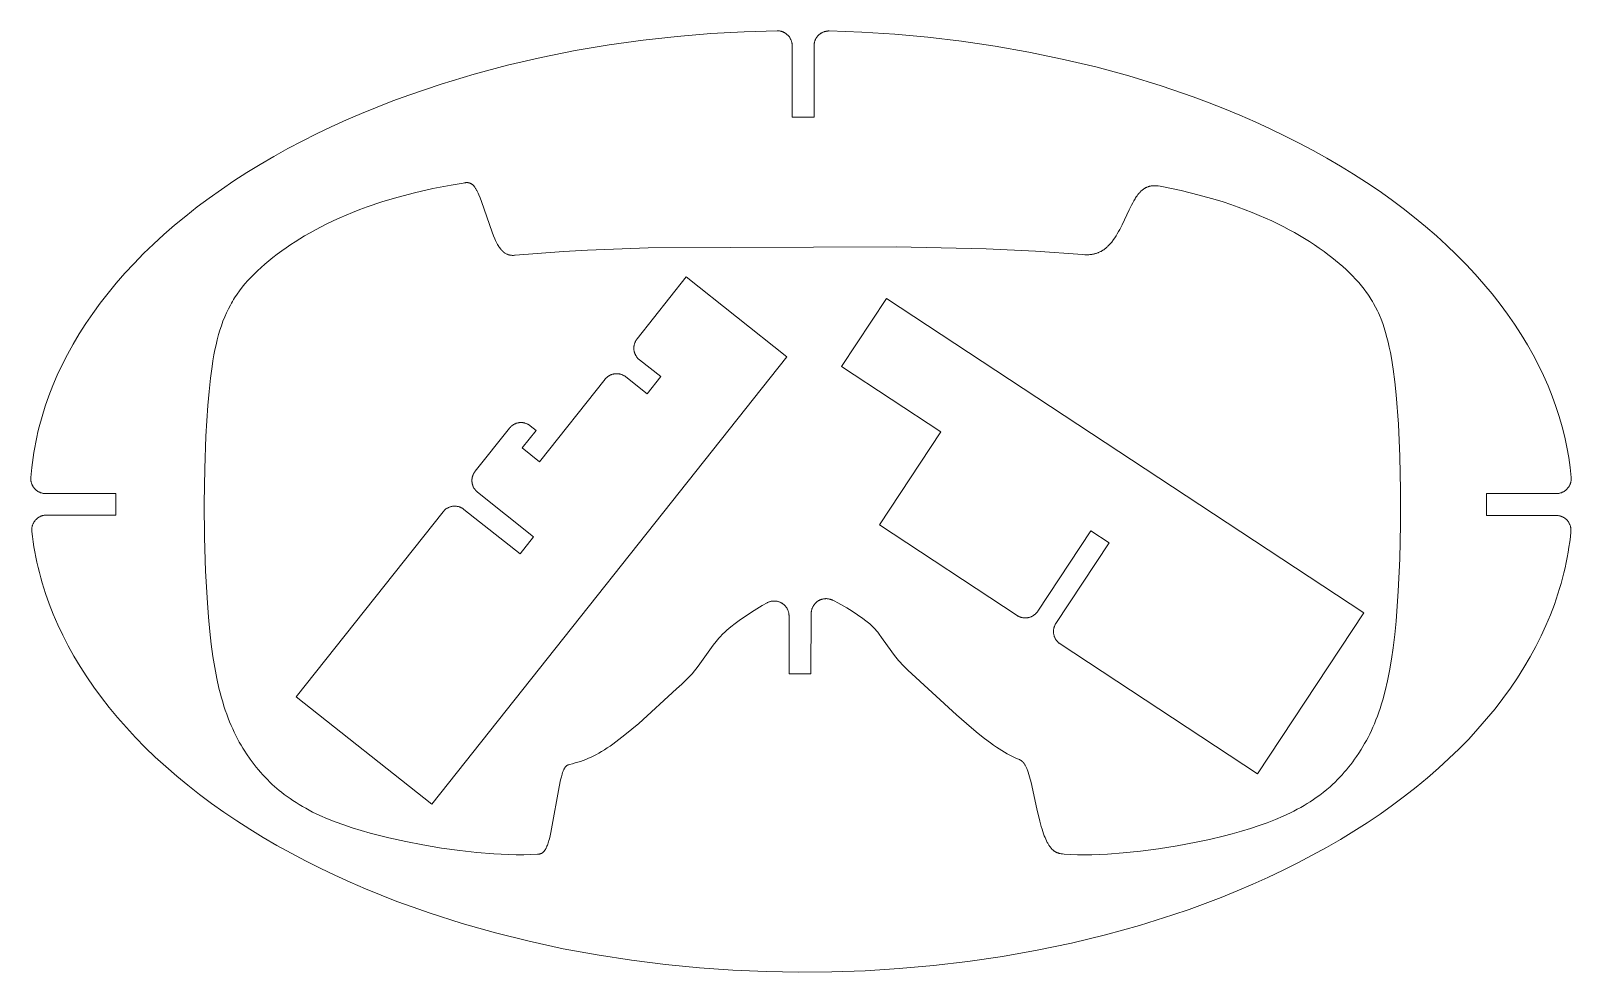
# Model space of a CAD drawing. Header units: millimetres. Extents: x -210 to 210, y -63 to 64.
# Drawn here: x -210.1 to -2.5, y -62.9 to 64 of the extents above; entities that cross this region are included whole.
import ezdxf

# ---------------------------------------------------------------- set-up
doc = ezdxf.new("R2010")
doc.units = ezdxf.units.MM
doc.header["$MEASUREMENT"] = 0
for name, color, linetype, lineweight in [('Exterior cut', 3, 'Continuous', 0), ('Interior cut', 5, 'Continuous', 0), ('Middle cut', 4, 'Continuous', 0)]:
    doc.layers.add(name, color=color, linetype=linetype, lineweight=lineweight)

msp = doc.modelspace()

# ---------------------------------------------------------------- linework, layer by layer
at = {"layer": 'Exterior cut'}
msp.add_lwpolyline([(-2.63, -4.23), (-2.72, -4.92), (-2.82, -5.61), (-2.93, -6.31), (-3.05, -7), (-3.19, -7.7), (-3.34, -8.4), (-3.51, -9.1), (-3.69, -9.8), (-3.88, -10.51), (-4.08, -11.21), (-4.3, -11.92), (-4.54, -12.63), (-4.78, -13.33), (-5.32, -14.75), (-5.92, -16.17), (-6.57, -17.59), (-7.28, -19), (-8.05, -20.42), (-8.88, -21.83), (-9.76, -23.23), (-10.71, -24.63), (-11.72, -26.02), (-12.78, -27.4), (-13.91, -28.77), (-15.09, -30.13), (-16.33, -31.48), (-17.63, -32.81), (-18.99, -34.12), (-20.4, -35.42), (-21.87, -36.7), (-23.4, -37.95), (-24.97, -39.19), (-26.6, -40.41), (-28.28, -41.6), (-30.01, -42.76), (-31.79, -43.9), (-33.61, -45.01), (-35.48, -46.1), (-37.4, -47.15), (-39.35, -48.18), (-41.34, -49.17), (-43.37, -50.13), (-45.43, -51.06), (-47.53, -51.95), (-49.66, -52.82), (-51.82, -53.64), (-54, -54.44), (-56.21, -55.19), (-60.69, -56.6), (-65.25, -57.86), (-69.85, -58.98), (-74.49, -59.95), (-79.15, -60.78), (-83.81, -61.47), (-88.45, -62.02), (-93.07, -62.43), (-97.64, -62.72), (-102.15, -62.87), (-106.6, -62.91), (-111, -62.83), (-115.46, -62.64), (-119.98, -62.32), (-124.54, -61.88), (-129.13, -61.3), (-133.73, -60.59), (-138.33, -59.74), (-142.91, -58.74), (-147.46, -57.61), (-151.95, -56.33), (-156.38, -54.92), (-158.56, -54.16), (-160.72, -53.36), (-162.85, -52.53), (-164.96, -51.67), (-167.03, -50.77), (-169.08, -49.85), (-171.09, -48.89), (-173.06, -47.89), (-174.99, -46.87), (-176.89, -45.82), (-178.74, -44.74), (-180.55, -43.64), (-182.31, -42.5), (-184.03, -41.34), (-185.7, -40.16), (-187.32, -38.95), (-188.89, -37.72), (-190.4, -36.47), (-191.87, -35.2), (-193.28, -33.91), (-194.63, -32.61), (-195.93, -31.29), (-197.17, -29.95), (-198.36, -28.6), (-199.48, -27.24), (-200.55, -25.87), (-201.57, -24.49), (-202.52, -23.1), (-203.41, -21.7), (-204.25, -20.3), (-205.03, -18.9), (-205.75, -17.49), (-206.42, -16.08), (-207.02, -14.67), (-207.58, -13.26), (-208.07, -11.85), (-208.51, -10.45), (-208.71, -9.75), (-208.9, -9.05), (-209.07, -8.35), (-209.23, -7.66), (-209.38, -6.96), (-209.51, -6.27), (-209.63, -5.58), (-209.74, -4.89), (-209.83, -4.2), (-209.92, -3.52), (-209.92, -3.45), (-209.93, -3.38), (-209.93, -3.31), (-209.93, -3.24), (-209.92, -3.18), (-209.92, -3.11), (-209.91, -3.04), (-209.9, -2.97), (-209.89, -2.9), (-209.87, -2.84), (-209.86, -2.77), (-209.84, -2.7), (-209.82, -2.64), (-209.79, -2.57), (-209.77, -2.51), (-209.74, -2.45), (-209.71, -2.39), (-209.68, -2.33), (-209.64, -2.27), (-209.61, -2.21), (-209.57, -2.15), (-209.53, -2.1), (-209.49, -2.04), (-209.44, -1.99), (-209.4, -1.94), (-209.35, -1.89), (-209.3, -1.84), (-209.25, -1.79), (-209.2, -1.75), (-209.14, -1.71), (-209.09, -1.67), (-209.03, -1.63), (-208.97, -1.59), (-208.91, -1.56), (-208.85, -1.52), (-208.79, -1.49), (-208.73, -1.46), (-208.67, -1.44), (-208.6, -1.41), (-208.54, -1.39), (-208.47, -1.37), (-208.4, -1.35), (-208.34, -1.34), (-208.27, -1.33), (-208.2, -1.31), (-208.13, -1.31), (-208.07, -1.3), (-208, -1.3), (-207.93, -1.3), (-198.59, -1.3), (-198.59, 1.6), (-208.05, 1.6), (-208.12, 1.61), (-208.19, 1.61), (-208.26, 1.61), (-208.33, 1.62), (-208.39, 1.63), (-208.46, 1.65), (-208.53, 1.66), (-208.6, 1.68), (-208.66, 1.7), (-208.73, 1.72), (-208.79, 1.74), (-208.85, 1.77), (-208.92, 1.8), (-208.98, 1.83), (-209.04, 1.86), (-209.1, 1.9), (-209.15, 1.93), (-209.21, 1.97), (-209.27, 2.01), (-209.32, 2.06), (-209.37, 2.1), (-209.42, 2.15), (-209.47, 2.19), (-209.52, 2.24), (-209.57, 2.29), (-209.61, 2.35), (-209.65, 2.4), (-209.69, 2.46), (-209.73, 2.51), (-209.77, 2.57), (-209.8, 2.63), (-209.83, 2.69), (-209.86, 2.75), (-209.89, 2.82), (-209.92, 2.88), (-209.94, 2.94), (-209.96, 3.01), (-209.98, 3.07), (-210, 3.14), (-210.01, 3.21), (-210.03, 3.28), (-210.04, 3.34), (-210.04, 3.41), (-210.05, 3.48), (-210.05, 3.55), (-210.05, 3.62), (-210.05, 3.69), (-210.05, 3.75), (-209.92, 5.11), (-209.84, 5.78), (-209.75, 6.47), (-209.64, 7.15), (-209.52, 7.83), (-209.39, 8.52), (-209.25, 9.21), (-209.09, 9.9), (-208.92, 10.59), (-208.54, 11.98), (-208.11, 13.37), (-207.62, 14.76), (-207.08, 16.16), (-206.48, 17.56), (-205.83, 18.95), (-205.12, 20.35), (-204.35, 21.74), (-203.53, 23.13), (-202.64, 24.51), (-201.7, 25.89), (-200.7, 27.26), (-199.65, 28.62), (-198.54, 29.97), (-197.37, 31.31), (-196.14, 32.63), (-194.86, 33.94), (-193.52, 35.23), (-192.13, 36.51), (-190.68, 37.77), (-189.18, 39.01), (-187.63, 40.23), (-186.03, 41.43), (-184.38, 42.6), (-182.68, 43.75), (-180.93, 44.87), (-179.14, 45.97), (-177.31, 47.04), (-175.43, 48.09), (-173.51, 49.1), (-171.56, 50.08), (-169.57, 51.04), (-167.54, 51.96), (-165.48, 52.85), (-163.39, 53.7), (-161.27, 54.53), (-159.13, 55.32), (-154.77, 56.79), (-150.33, 58.13), (-145.83, 59.33), (-141.28, 60.38), (-136.71, 61.3), (-132.12, 62.07), (-127.54, 62.71), (-122.97, 63.22), (-118.44, 63.59), (-113.95, 63.85), (-109.51, 63.98), (-109.44, 63.98), (-109.38, 63.97), (-109.31, 63.97), (-109.24, 63.96), (-109.17, 63.95), (-109.1, 63.94), (-109.03, 63.93), (-108.97, 63.91), (-108.9, 63.89), (-108.83, 63.87), (-108.77, 63.85), (-108.71, 63.82), (-108.64, 63.79), (-108.58, 63.76), (-108.52, 63.73), (-108.46, 63.7), (-108.4, 63.66), (-108.34, 63.62), (-108.29, 63.58), (-108.23, 63.54), (-108.18, 63.49), (-108.13, 63.45), (-108.08, 63.4), (-108.03, 63.35), (-107.98, 63.3), (-107.94, 63.25), (-107.9, 63.2), (-107.85, 63.14), (-107.81, 63.08), (-107.78, 63.02), (-107.74, 62.97), (-107.71, 62.9), (-107.68, 62.84), (-107.65, 62.78), (-107.62, 62.72), (-107.6, 62.65), (-107.58, 62.59), (-107.56, 62.52), (-107.54, 62.45), (-107.52, 62.39), (-107.51, 62.32), (-107.5, 62.25), (-107.49, 62.18), (-107.49, 62.11), (-107.48, 62.04), (-107.48, 61.98), (-107.48, 52.35), (-104.53, 52.35), (-104.53, 61.95), (-104.53, 62.02), (-104.53, 62.09), (-104.52, 62.16), (-104.51, 62.22), (-104.5, 62.29), (-104.49, 62.36), (-104.47, 62.43), (-104.45, 62.5), (-104.43, 62.56), (-104.41, 62.63), (-104.39, 62.69), (-104.36, 62.76), (-104.33, 62.82), (-104.3, 62.88), (-104.27, 62.94), (-104.23, 63), (-104.19, 63.06), (-104.15, 63.12), (-104.11, 63.17), (-104.07, 63.23), (-104.02, 63.28), (-103.98, 63.33), (-103.93, 63.38), (-103.88, 63.43), (-103.82, 63.47), (-103.77, 63.52), (-103.72, 63.56), (-103.66, 63.6), (-103.6, 63.64), (-103.54, 63.67), (-103.48, 63.71), (-103.42, 63.74), (-103.36, 63.77), (-103.29, 63.8), (-103.23, 63.82), (-103.16, 63.84), (-103.1, 63.87), (-103.03, 63.88), (-102.96, 63.9), (-102.9, 63.91), (-102.83, 63.93), (-102.76, 63.93), (-102.69, 63.94), (-102.62, 63.95), (-102.55, 63.95), (-102.48, 63.95), (-98.1, 63.78), (-93.66, 63.5), (-89.18, 63.1), (-84.66, 62.56), (-80.13, 61.9), (-75.6, 61.1), (-71.08, 60.17), (-66.58, 59.1), (-62.13, 57.89), (-57.75, 56.55), (-53.43, 55.06), (-51.31, 54.27), (-49.22, 53.45), (-47.15, 52.59), (-45.11, 51.7), (-43.1, 50.78), (-41.13, 49.83), (-39.19, 48.85), (-37.29, 47.84), (-35.43, 46.81), (-33.61, 45.74), (-31.83, 44.65), (-30.09, 43.53), (-28.41, 42.39), (-26.76, 41.22), (-25.17, 40.03), (-23.62, 38.82), (-22.13, 37.59), (-20.69, 36.34), (-19.3, 35.07), (-17.96, 33.78), (-16.68, 32.48), (-15.45, 31.17), (-14.28, 29.84), (-13.16, 28.5), (-12.1, 27.15), (-11.1, 25.79), (-10.15, 24.42), (-9.26, 23.05), (-8.42, 21.67), (-7.64, 20.29), (-6.92, 18.9), (-6.25, 17.51), (-5.64, 16.12), (-5.09, 14.74), (-4.59, 13.35), (-4.14, 11.97), (-3.74, 10.59), (-3.4, 9.21), (-3.11, 7.84), (-2.86, 6.48), (-2.67, 5.13), (-2.53, 3.78), (-2.52, 3.71), (-2.52, 3.64), (-2.52, 3.57), (-2.52, 3.51), (-2.53, 3.44), (-2.54, 3.37), (-2.54, 3.3), (-2.56, 3.23), (-2.57, 3.16), (-2.59, 3.1), (-2.61, 3.03), (-2.63, 2.96), (-2.65, 2.9), (-2.68, 2.83), (-2.7, 2.77), (-2.73, 2.71), (-2.77, 2.65), (-2.8, 2.59), (-2.84, 2.53), (-2.87, 2.47), (-2.91, 2.41), (-2.96, 2.36), (-3, 2.31), (-3.05, 2.25), (-3.09, 2.2), (-3.14, 2.16), (-3.19, 2.11), (-3.25, 2.06), (-3.3, 2.02), (-3.36, 1.98), (-3.41, 1.94), (-3.47, 1.9), (-3.53, 1.87), (-3.59, 1.83), (-3.65, 1.8), (-3.72, 1.77), (-3.78, 1.75), (-3.84, 1.72), (-3.91, 1.7), (-3.98, 1.68), (-4.04, 1.66), (-4.11, 1.65), (-4.18, 1.63), (-4.25, 1.62), (-4.31, 1.61), (-4.38, 1.61), (-4.45, 1.61), (-4.52, 1.6), (-13.94, 1.6), (-13.94, -1.35), (-4.55, -1.35), (-4.48, -1.35), (-4.41, -1.35), (-4.34, -1.36), (-4.27, -1.37), (-4.2, -1.38), (-4.14, -1.39), (-4.07, -1.4), (-4, -1.42), (-3.93, -1.44), (-3.87, -1.47), (-3.8, -1.49), (-3.74, -1.52), (-3.68, -1.55), (-3.62, -1.58), (-3.55, -1.61), (-3.49, -1.65), (-3.44, -1.68), (-3.38, -1.72), (-3.32, -1.77), (-3.27, -1.81), (-3.22, -1.86), (-3.17, -1.9), (-3.12, -1.95), (-3.07, -2), (-3.02, -2.05), (-2.98, -2.11), (-2.94, -2.16), (-2.9, -2.22), (-2.86, -2.28), (-2.82, -2.34), (-2.79, -2.4), (-2.76, -2.46), (-2.73, -2.52), (-2.7, -2.59), (-2.67, -2.65), (-2.65, -2.72), (-2.63, -2.78), (-2.61, -2.85), (-2.6, -2.92), (-2.58, -2.99), (-2.57, -3.06), (-2.56, -3.12), (-2.56, -3.19), (-2.55, -3.26), (-2.55, -3.33), (-2.55, -3.4), (-2.55, -3.47), (-2.56, -3.54)], close=True, dxfattribs=at)
at = {"layer": 'Interior cut', "elevation": 17.55}
for points in [[(-141.99, 10.12), (-143.85, 7.77), (-141.5, 5.9), (-132.69, 17), (-132.65, 17.06), (-132.61, 17.11), (-132.56, 17.16), (-132.51, 17.21), (-132.46, 17.25), (-132.41, 17.3), (-132.36, 17.34), (-132.3, 17.38), (-132.24, 17.42), (-132.19, 17.46), (-132.13, 17.49), (-132.07, 17.53), (-132.01, 17.56), (-131.95, 17.59), (-131.88, 17.61), (-131.82, 17.64), (-131.76, 17.66), (-131.69, 17.68), (-131.62, 17.7), (-131.56, 17.71), (-131.49, 17.73), (-131.42, 17.74), (-131.36, 17.75), (-131.29, 17.76), (-131.22, 17.76), (-131.15, 17.76), (-131.08, 17.76), (-131.02, 17.76), (-130.95, 17.75), (-130.88, 17.75), (-130.81, 17.74), (-130.74, 17.73), (-130.68, 17.71), (-130.61, 17.69), (-130.55, 17.68), (-130.48, 17.65), (-130.42, 17.63), (-130.35, 17.61), (-130.29, 17.58), (-130.23, 17.55), (-130.17, 17.52), (-130.11, 17.48), (-130.05, 17.45), (-129.99, 17.41), (-129.94, 17.37), (-129.88, 17.33), (-127.02, 15.06), (-125.19, 17.37), (-128.05, 19.64), (-128.1, 19.68), (-128.16, 19.73), (-128.21, 19.78), (-128.25, 19.82), (-128.3, 19.87), (-128.34, 19.93), (-128.39, 19.98), (-128.43, 20.03), (-128.47, 20.09), (-128.5, 20.15), (-128.54, 20.21), (-128.57, 20.27), (-128.6, 20.33), (-128.63, 20.39), (-128.66, 20.45), (-128.68, 20.51), (-128.71, 20.58), (-128.73, 20.64), (-128.75, 20.71), (-128.76, 20.78), (-128.78, 20.84), (-128.79, 20.91), (-128.8, 20.98), (-128.8, 21.05), (-128.81, 21.11), (-128.81, 21.18), (-128.81, 21.25), (-128.81, 21.32), (-128.8, 21.39), (-128.79, 21.46), (-128.78, 21.52), (-128.77, 21.59), (-128.76, 21.66), (-128.74, 21.72), (-128.72, 21.79), (-128.7, 21.85), (-128.68, 21.92), (-128.65, 21.98), (-128.63, 22.04), (-128.6, 22.11), (-128.56, 22.17), (-128.53, 22.23), (-128.49, 22.28), (-128.46, 22.34), (-128.42, 22.4), (-128.38, 22.45), (-121.75, 30.8), (-108.2, 20.05), (-156.04, -40.28), (-174.3, -25.8), (-154.51, -0.85), (-154.47, -0.8), (-154.42, -0.75), (-154.38, -0.7), (-154.33, -0.65), (-154.28, -0.6), (-154.22, -0.56), (-154.17, -0.51), (-154.12, -0.47), (-154.06, -0.43), (-154, -0.4), (-153.95, -0.36), (-153.89, -0.33), (-153.82, -0.3), (-153.76, -0.27), (-153.7, -0.24), (-153.64, -0.22), (-153.57, -0.19), (-153.51, -0.17), (-153.44, -0.16), (-153.37, -0.14), (-153.31, -0.13), (-153.24, -0.11), (-153.17, -0.11), (-153.1, -0.1), (-153.04, -0.09), (-152.97, -0.09), (-152.9, -0.09), (-152.83, -0.1), (-152.76, -0.1), (-152.7, -0.11), (-152.63, -0.12), (-152.56, -0.13), (-152.49, -0.14), (-152.43, -0.16), (-152.36, -0.18), (-152.3, -0.2), (-152.23, -0.22), (-152.17, -0.25), (-152.11, -0.28), (-152.05, -0.31), (-151.98, -0.34), (-151.93, -0.37), (-151.87, -0.41), (-151.81, -0.44), (-151.75, -0.48), (-151.7, -0.53), (-144.14, -6.52), (-142.31, -4.21), (-149.87, 1.79), (-149.92, 1.83), (-149.97, 1.87), (-150.02, 1.92), (-150.07, 1.97), (-150.12, 2.02), (-150.16, 2.07), (-150.2, 2.13), (-150.24, 2.18), (-150.28, 2.24), (-150.32, 2.29), (-150.36, 2.35), (-150.39, 2.41), (-150.42, 2.47), (-150.45, 2.53), (-150.48, 2.6), (-150.5, 2.66), (-150.52, 2.72), (-150.54, 2.79), (-150.56, 2.86), (-150.58, 2.92), (-150.59, 2.99), (-150.6, 3.06), (-150.61, 3.12), (-150.62, 3.19), (-150.62, 3.26), (-150.62, 3.33), (-150.62, 3.4), (-150.62, 3.46), (-150.62, 3.53), (-150.61, 3.6), (-150.6, 3.67), (-150.59, 3.74), (-150.57, 3.8), (-150.56, 3.87), (-150.54, 3.93), (-150.52, 4), (-150.49, 4.06), (-150.47, 4.13), (-150.44, 4.19), (-150.41, 4.25), (-150.38, 4.31), (-150.35, 4.37), (-150.31, 4.43), (-150.27, 4.49), (-150.23, 4.54), (-150.19, 4.6), (-145.58, 10.41), (-145.54, 10.47), (-145.49, 10.52), (-145.44, 10.57), (-145.39, 10.62), (-145.34, 10.66), (-145.29, 10.71), (-145.24, 10.75), (-145.19, 10.79), (-145.13, 10.83), (-145.07, 10.87), (-145.01, 10.9), (-144.95, 10.94), (-144.89, 10.97), (-144.83, 11), (-144.77, 11.02), (-144.7, 11.05), (-144.64, 11.07), (-144.58, 11.09), (-144.51, 11.11), (-144.44, 11.12), (-144.38, 11.14), (-144.31, 11.15), (-144.24, 11.16), (-144.17, 11.16), (-144.1, 11.17), (-144.04, 11.17), (-143.97, 11.17), (-143.9, 11.17), (-143.83, 11.16), (-143.76, 11.16), (-143.7, 11.15), (-143.63, 11.13), (-143.56, 11.12), (-143.5, 11.1), (-143.43, 11.08), (-143.37, 11.06), (-143.3, 11.04), (-143.24, 11.02), (-143.18, 10.99), (-143.11, 10.96), (-143.05, 10.93), (-142.99, 10.89), (-142.94, 10.86), (-142.88, 10.82), (-142.82, 10.78), (-142.77, 10.74)], [(-44.79, -36.19), (-30.47, -14.48), (-94.76, 27.9), (-100.81, 18.72), (-87.46, 9.91), (-95.71, -2.61), (-77.17, -14.84), (-77.12, -14.87), (-77.06, -14.91), (-77, -14.94), (-76.94, -14.97), (-76.87, -15), (-76.81, -15.02), (-76.75, -15.05), (-76.68, -15.07), (-76.62, -15.09), (-76.55, -15.11), (-76.49, -15.12), (-76.42, -15.14), (-76.35, -15.15), (-76.28, -15.15), (-76.21, -15.16), (-76.15, -15.16), (-76.08, -15.17), (-76.01, -15.16), (-75.94, -15.16), (-75.87, -15.16), (-75.81, -15.15), (-75.74, -15.14), (-75.67, -15.12), (-75.6, -15.11), (-75.54, -15.09), (-75.47, -15.07), (-75.41, -15.05), (-75.34, -15.03), (-75.28, -15), (-75.22, -14.97), (-75.16, -14.94), (-75.1, -14.91), (-75.04, -14.88), (-74.98, -14.84), (-74.92, -14.8), (-74.87, -14.76), (-74.82, -14.72), (-74.76, -14.68), (-74.71, -14.63), (-74.66, -14.58), (-74.62, -14.53), (-74.57, -14.48), (-74.53, -14.43), (-74.48, -14.38), (-74.44, -14.32), (-74.4, -14.27), (-67.25, -3.41), (-64.79, -5.04), (-71.94, -15.89), (-71.98, -15.95), (-72.01, -16.01), (-72.04, -16.07), (-72.08, -16.13), (-72.1, -16.19), (-72.13, -16.25), (-72.15, -16.32), (-72.18, -16.38), (-72.2, -16.45), (-72.21, -16.51), (-72.23, -16.58), (-72.24, -16.65), (-72.25, -16.71), (-72.26, -16.78), (-72.27, -16.85), (-72.27, -16.92), (-72.27, -16.99), (-72.27, -17.05), (-72.27, -17.12), (-72.26, -17.19), (-72.25, -17.26), (-72.24, -17.33), (-72.23, -17.39), (-72.22, -17.46), (-72.2, -17.53), (-72.18, -17.59), (-72.16, -17.66), (-72.13, -17.72), (-72.11, -17.78), (-72.08, -17.85), (-72.05, -17.91), (-72.02, -17.97), (-71.98, -18.03), (-71.95, -18.08), (-71.91, -18.14), (-71.87, -18.2), (-71.83, -18.25), (-71.78, -18.3), (-71.74, -18.35), (-71.69, -18.4), (-71.64, -18.45), (-71.59, -18.5), (-71.54, -18.54), (-71.48, -18.58), (-71.43, -18.62), (-71.37, -18.66)]]:
    msp.add_lwpolyline(points, close=True, dxfattribs=at)
at = {"layer": 'Middle cut'}
msp.add_lwpolyline([(-101.74, -12.91), (-101.43, -13.07), (-100.83, -13.4), (-100.11, -13.82), (-99.41, -14.26), (-98.67, -14.75), (-97.95, -15.26), (-97.57, -15.53), (-97.39, -15.67), (-97.2, -15.81), (-97.02, -15.97), (-96.83, -16.13), (-96.65, -16.31), (-96.56, -16.4), (-96.47, -16.49), (-96.29, -16.68), (-96.12, -16.89), (-95.94, -17.1), (-95.77, -17.33), (-95.42, -17.79), (-94.05, -19.75), (-93.71, -20.21), (-93.53, -20.44), (-93.35, -20.66), (-93.17, -20.88), (-92.99, -21.08), (-92.63, -21.47), (-92.27, -21.84), (-91.91, -22.19), (-85.35, -28.21), (-83.32, -29.99), (-82.44, -30.72), (-81.55, -31.43), (-80.77, -32.01), (-80.37, -32.3), (-79.96, -32.58), (-79.6, -32.81), (-79.24, -33.04), (-78.87, -33.26), (-78.49, -33.47), (-78.15, -33.66), (-77.8, -33.83), (-77.44, -34), (-76.91, -34.23), (-76.87, -34.25), (-76.82, -34.27), (-76.78, -34.29), (-76.74, -34.31), (-76.69, -34.34), (-76.65, -34.37), (-76.63, -34.38), (-76.6, -34.4), (-76.58, -34.41), (-76.56, -34.43), (-76.54, -34.45), (-76.52, -34.46), (-76.49, -34.48), (-76.47, -34.5), (-76.45, -34.52), (-76.43, -34.54), (-76.41, -34.56), (-76.38, -34.59), (-76.36, -34.61), (-76.34, -34.63), (-76.32, -34.66), (-76.3, -34.69), (-76.27, -34.71), (-76.25, -34.74), (-76.21, -34.8), (-76.16, -34.87), (-76.12, -34.94), (-76.07, -35.01), (-76.03, -35.09), (-75.99, -35.18), (-75.94, -35.27), (-75.9, -35.37), (-75.85, -35.47), (-75.81, -35.58), (-75.76, -35.7), (-75.67, -35.95), (-75.58, -36.26), (-75.48, -36.6), (-75.29, -37.35), (-74.51, -40.87), (-74.11, -42.55), (-73.91, -43.29), (-73.81, -43.63), (-73.71, -43.94), (-73.61, -44.24), (-73.51, -44.51), (-73.4, -44.77), (-73.3, -45), (-73.2, -45.22), (-73.1, -45.42), (-73.05, -45.52), (-73, -45.61), (-72.94, -45.69), (-72.89, -45.78), (-72.84, -45.85), (-72.79, -45.93), (-72.74, -46), (-72.69, -46.07), (-72.64, -46.13), (-72.59, -46.2), (-72.54, -46.25), (-72.48, -46.31), (-72.43, -46.36), (-72.38, -46.41), (-72.33, -46.46), (-72.28, -46.5), (-72.23, -46.54), (-72.18, -46.58), (-72.13, -46.61), (-72.07, -46.65), (-72.02, -46.68), (-71.97, -46.71), (-71.92, -46.74), (-71.87, -46.76), (-71.82, -46.78), (-71.77, -46.8), (-71.71, -46.82), (-71.66, -46.84), (-71.61, -46.86), (-71.56, -46.87), (-71.51, -46.89), (-71.46, -46.9), (-71.41, -46.91), (-71.35, -46.92), (-71.25, -46.94), (-71.15, -46.95), (-71.05, -46.96), (-70.84, -46.98), (-69.93, -47.03), (-69.02, -47.07), (-68.06, -47.08), (-67.1, -47.07), (-66.04, -47.05), (-64.98, -47), (-62.87, -46.84), (-60.57, -46.6), (-58.14, -46.28), (-55.6, -45.87), (-53.07, -45.4), (-51.24, -45.01), (-49.42, -44.57), (-48.18, -44.25), (-46.94, -43.9), (-45.75, -43.54), (-44.57, -43.16), (-43.46, -42.76), (-42.36, -42.33), (-41.34, -41.9), (-40.84, -41.67), (-40.34, -41.43), (-39.88, -41.2), (-39.42, -40.95), (-38.96, -40.7), (-38.51, -40.45), (-38.09, -40.19), (-37.67, -39.93), (-37.26, -39.65), (-36.86, -39.37), (-36.38, -39.03), (-35.92, -38.67), (-35.46, -38.29), (-35.01, -37.91), (-34.68, -37.6), (-34.34, -37.29), (-34.02, -36.96), (-33.7, -36.63), (-33.39, -36.3), (-33.09, -35.97), (-32.8, -35.62), (-32.51, -35.27), (-32.23, -34.92), (-31.96, -34.56), (-31.7, -34.19), (-31.44, -33.82), (-31.13, -33.37), (-30.84, -32.91), (-30.59, -32.51), (-30.35, -32.1), (-30.12, -31.68), (-29.89, -31.26), (-29.66, -30.81), (-29.44, -30.35), (-29.23, -29.89), (-29.03, -29.42), (-28.82, -28.91), (-28.62, -28.39), (-28.44, -27.87), (-28.26, -27.35), (-28.07, -26.76), (-27.9, -26.18), (-27.58, -24.99), (-27.27, -23.64), (-27, -22.28), (-26.74, -20.73), (-26.51, -19.17), (-26.3, -17.39), (-26.12, -15.61), (-25.82, -11.57), (-25.63, -7.19), (-25.53, -2.59), (-25.52, 2.04), (-25.62, 6.6), (-25.81, 10.94), (-26.1, 14.91), (-26.28, 16.64), (-26.5, 18.36), (-26.74, 19.86), (-26.87, 20.6), (-27.03, 21.35), (-27.18, 22), (-27.34, 22.65), (-27.52, 23.3), (-27.72, 23.94), (-27.92, 24.52), (-28.14, 25.09), (-28.37, 25.66), (-28.49, 25.94), (-28.62, 26.22), (-28.88, 26.73), (-29.15, 27.24), (-29.3, 27.49), (-29.45, 27.74), (-29.6, 27.99), (-29.76, 28.23), (-29.92, 28.47), (-30.08, 28.71), (-30.42, 29.17), (-30.78, 29.62), (-31.15, 30.06), (-31.56, 30.51), (-31.97, 30.94), (-32.4, 31.37), (-32.84, 31.78), (-33.31, 32.21), (-33.79, 32.62), (-34.28, 33.03), (-34.78, 33.43), (-35.29, 33.83), (-35.81, 34.21), (-36.46, 34.67), (-37.11, 35.12), (-37.78, 35.56), (-38.45, 35.98), (-39.13, 36.39), (-39.82, 36.78), (-40.52, 37.17), (-41.22, 37.54), (-42.04, 37.95), (-42.87, 38.35), (-43.71, 38.74), (-44.56, 39.1), (-45.5, 39.49), (-46.44, 39.86), (-47.4, 40.21), (-48.36, 40.55), (-49.42, 40.9), (-50.49, 41.23), (-52.65, 41.84), (-55.05, 42.43), (-57.46, 42.94), (-57.92, 43.03), (-58.15, 43.06), (-58.26, 43.08), (-58.38, 43.09), (-58.49, 43.09), (-58.6, 43.1), (-58.66, 43.1), (-58.72, 43.1), (-58.78, 43.1), (-58.83, 43.09), (-58.89, 43.09), (-58.95, 43.09), (-59, 43.08), (-59.06, 43.07), (-59.12, 43.06), (-59.18, 43.05), (-59.23, 43.04), (-59.29, 43.03), (-59.35, 43.02), (-59.4, 43), (-59.46, 42.98), (-59.52, 42.96), (-59.58, 42.94), (-59.63, 42.92), (-59.69, 42.9), (-59.75, 42.87), (-59.81, 42.84), (-59.86, 42.81), (-59.92, 42.78), (-59.98, 42.75), (-60.03, 42.71), (-60.09, 42.67), (-60.15, 42.63), (-60.21, 42.59), (-60.26, 42.55), (-60.32, 42.5), (-60.38, 42.45), (-60.44, 42.4), (-60.49, 42.34), (-60.55, 42.29), (-60.61, 42.23), (-60.67, 42.17), (-60.72, 42.1), (-60.78, 42.04), (-60.84, 41.97), (-60.89, 41.9), (-60.95, 41.82), (-61.01, 41.74), (-61.12, 41.58), (-61.2, 41.46), (-61.28, 41.33), (-61.44, 41.07), (-61.6, 40.78), (-61.76, 40.48), (-62.08, 39.85), (-63.04, 37.84), (-63.35, 37.21), (-63.51, 36.91), (-63.67, 36.62), (-63.84, 36.34), (-64.01, 36.08), (-64.18, 35.84), (-64.26, 35.72), (-64.34, 35.61), (-64.43, 35.5), (-64.51, 35.4), (-64.59, 35.3), (-64.68, 35.21), (-64.76, 35.12), (-64.84, 35.03), (-64.93, 34.94), (-65.01, 34.86), (-65.1, 34.79), (-65.18, 34.72), (-65.26, 34.65), (-65.35, 34.58), (-65.43, 34.52), (-65.51, 34.46), (-65.6, 34.4), (-65.68, 34.35), (-65.77, 34.3), (-65.85, 34.25), (-65.93, 34.21), (-66.02, 34.17), (-66.1, 34.13), (-66.19, 34.09), (-66.27, 34.06), (-66.35, 34.03), (-66.44, 34), (-66.52, 33.97), (-66.6, 33.95), (-66.69, 33.92), (-66.77, 33.9), (-66.86, 33.89), (-66.94, 33.87), (-67.02, 33.86), (-67.11, 33.84), (-67.19, 33.83), (-67.28, 33.82), (-67.36, 33.82), (-67.53, 33.8), (-67.69, 33.8), (-67.86, 33.8), (-68.03, 33.8), (-68.37, 33.82), (-74.71, 34.28), (-81.33, 34.59), (-93.47, 34.85), (-126.9, 34.71), (-135.06, 34.42), (-138.29, 34.24), (-144.81, 33.72), (-144.9, 33.72), (-145, 33.71), (-145.09, 33.71), (-145.18, 33.71), (-145.22, 33.71), (-145.27, 33.72), (-145.31, 33.72), (-145.36, 33.73), (-145.4, 33.73), (-145.45, 33.74), (-145.49, 33.74), (-145.54, 33.75), (-145.58, 33.76), (-145.63, 33.77), (-145.67, 33.79), (-145.72, 33.8), (-145.76, 33.81), (-145.81, 33.83), (-145.85, 33.85), (-145.9, 33.87), (-145.94, 33.89), (-145.99, 33.91), (-146.03, 33.93), (-146.08, 33.96), (-146.12, 33.98), (-146.17, 34.01), (-146.21, 34.04), (-146.26, 34.07), (-146.3, 34.11), (-146.35, 34.14), (-146.39, 34.18), (-146.44, 34.22), (-146.48, 34.26), (-146.53, 34.31), (-146.57, 34.36), (-146.62, 34.4), (-146.66, 34.46), (-146.71, 34.51), (-146.75, 34.56), (-146.8, 34.62), (-146.84, 34.68), (-146.89, 34.75), (-146.94, 34.81), (-146.98, 34.88), (-147.07, 35.02), (-147.16, 35.18), (-147.25, 35.35), (-147.34, 35.52), (-147.43, 35.72), (-147.52, 35.92), (-147.7, 36.35), (-147.88, 36.82), (-149.32, 40.97), (-149.5, 41.44), (-149.68, 41.87), (-149.77, 42.07), (-149.86, 42.26), (-149.95, 42.43), (-150, 42.51), (-150.04, 42.59), (-150.09, 42.67), (-150.13, 42.74), (-150.18, 42.81), (-150.22, 42.88), (-150.27, 42.94), (-150.3, 42.98), (-150.32, 43.01), (-150.34, 43.04), (-150.37, 43.07), (-150.39, 43.09), (-150.42, 43.12), (-150.44, 43.15), (-150.47, 43.17), (-150.49, 43.19), (-150.52, 43.22), (-150.54, 43.24), (-150.57, 43.26), (-150.59, 43.28), (-150.62, 43.3), (-150.64, 43.31), (-150.67, 43.33), (-150.69, 43.35), (-150.72, 43.36), (-150.74, 43.37), (-150.77, 43.39), (-150.79, 43.4), (-150.82, 43.41), (-150.84, 43.42), (-150.87, 43.43), (-150.89, 43.44), (-150.92, 43.45), (-150.94, 43.46), (-150.97, 43.47), (-150.99, 43.47), (-151.02, 43.48), (-151.04, 43.49), (-151.07, 43.49), (-151.09, 43.5), (-151.12, 43.5), (-151.14, 43.5), (-151.17, 43.51), (-151.19, 43.51), (-151.22, 43.51), (-151.24, 43.51), (-151.27, 43.51), (-151.32, 43.51), (-151.37, 43.51), (-151.41, 43.51), (-151.46, 43.51), (-151.51, 43.5), (-151.61, 43.49), (-151.81, 43.46), (-153.4, 43.19), (-155.89, 42.71), (-158.36, 42.15), (-160.58, 41.56), (-161.68, 41.24), (-162.78, 40.9), (-164.75, 40.23), (-165.73, 39.87), (-166.7, 39.49), (-167.57, 39.13), (-168.44, 38.75), (-169.3, 38.36), (-170.15, 37.95), (-170.92, 37.56), (-171.68, 37.17), (-172.43, 36.75), (-173.17, 36.32), (-173.8, 35.94), (-174.42, 35.55), (-175.04, 35.15), (-175.65, 34.73), (-176.25, 34.3), (-176.84, 33.86), (-177.43, 33.41), (-178, 32.95), (-178.52, 32.52), (-179.03, 32.08), (-179.53, 31.62), (-180.01, 31.15), (-180.43, 30.73), (-180.83, 30.3), (-181.22, 29.85), (-181.59, 29.4), (-181.94, 28.94), (-182.27, 28.47), (-182.59, 28), (-182.74, 27.75), (-182.89, 27.51), (-183.03, 27.26), (-183.17, 27), (-183.44, 26.49), (-183.69, 25.95), (-183.93, 25.4), (-184.16, 24.82), (-184.37, 24.22), (-184.57, 23.62), (-184.75, 23.02), (-184.93, 22.34), (-185.09, 21.66), (-185.24, 20.97), (-185.38, 20.28), (-185.51, 19.5), (-185.64, 18.71), (-185.85, 17.14), (-186.04, 15.38), (-186.21, 13.49), (-186.46, 9.36), (-186.62, 4.92), (-186.68, 0.32), (-186.64, -4.31), (-186.5, -8.85), (-186.27, -13.12), (-186.12, -15.06), (-185.94, -16.99), (-185.74, -18.69), (-185.51, -20.38), (-185.27, -21.86), (-184.98, -23.33), (-184.7, -24.63), (-184.54, -25.27), (-184.37, -25.91), (-184.2, -26.47), (-184.03, -27.04), (-183.85, -27.6), (-183.65, -28.15), (-183.47, -28.65), (-183.27, -29.15), (-183.07, -29.64), (-182.85, -30.13), (-182.64, -30.58), (-182.42, -31.02), (-182.19, -31.46), (-181.96, -31.89), (-181.72, -32.3), (-181.48, -32.7), (-181.23, -33.1), (-180.98, -33.49), (-180.48, -34.21), (-180.22, -34.57), (-179.96, -34.92), (-179.68, -35.27), (-179.39, -35.62), (-179.1, -35.96), (-178.8, -36.3), (-178.49, -36.63), (-178.18, -36.96), (-177.86, -37.28), (-177.53, -37.59), (-177.23, -37.87), (-176.92, -38.13), (-176.61, -38.4), (-176.29, -38.65), (-175.91, -38.95), (-175.53, -39.23), (-175.13, -39.51), (-174.74, -39.78), (-174.32, -40.05), (-173.89, -40.32), (-173.45, -40.57), (-173.02, -40.82), (-172.55, -41.07), (-172.08, -41.32), (-171.6, -41.55), (-171.12, -41.77), (-170.08, -42.23), (-169.03, -42.65), (-167.9, -43.06), (-166.75, -43.44), (-165.55, -43.81), (-164.34, -44.16), (-163.09, -44.49), (-161.83, -44.8), (-159.53, -45.31), (-157.22, -45.76), (-154.73, -46.18), (-152.23, -46.53), (-149.96, -46.78), (-147.69, -46.97), (-146.68, -47.02), (-145.66, -47.06), (-144.65, -47.08), (-143.64, -47.08), (-142.72, -47.05), (-141.81, -47.01), (-141.7, -47), (-141.64, -47), (-141.59, -46.99), (-141.56, -46.99), (-141.54, -46.98), (-141.51, -46.98), (-141.48, -46.97), (-141.45, -46.97), (-141.43, -46.96), (-141.4, -46.95), (-141.37, -46.94), (-141.35, -46.93), (-141.32, -46.92), (-141.29, -46.91), (-141.27, -46.9), (-141.24, -46.89), (-141.21, -46.87), (-141.18, -46.86), (-141.16, -46.84), (-141.13, -46.82), (-141.1, -46.8), (-141.08, -46.78), (-141.05, -46.76), (-141.02, -46.73), (-141, -46.71), (-140.97, -46.68), (-140.94, -46.65), (-140.91, -46.62), (-140.89, -46.59), (-140.86, -46.56), (-140.83, -46.52), (-140.81, -46.48), (-140.78, -46.44), (-140.75, -46.4), (-140.73, -46.36), (-140.7, -46.31), (-140.67, -46.26), (-140.64, -46.21), (-140.62, -46.16), (-140.56, -46.04), (-140.51, -45.92), (-140.46, -45.79), (-140.4, -45.64), (-140.35, -45.49), (-140.29, -45.32), (-140.24, -45.14), (-140.19, -44.95), (-140.08, -44.53), (-139.98, -44.08), (-139.88, -43.6), (-138.87, -37.94), (-138.67, -36.99), (-138.57, -36.57), (-138.52, -36.39), (-138.47, -36.21), (-138.4, -36.01), (-138.37, -35.92), (-138.34, -35.83), (-138.31, -35.75), (-138.27, -35.67), (-138.24, -35.6), (-138.21, -35.53), (-138.18, -35.47), (-138.14, -35.41), (-138.13, -35.39), (-138.11, -35.36), (-138.09, -35.34), (-138.08, -35.31), (-138.06, -35.29), (-138.05, -35.27), (-138.03, -35.25), (-138.01, -35.23), (-138, -35.21), (-137.98, -35.19), (-137.96, -35.17), (-137.95, -35.16), (-137.93, -35.14), (-137.92, -35.12), (-137.9, -35.11), (-137.88, -35.1), (-137.87, -35.08), (-137.85, -35.07), (-137.83, -35.06), (-137.82, -35.05), (-137.8, -35.04), (-137.79, -35.03), (-137.77, -35.02), (-137.75, -35.01), (-137.74, -35), (-137.72, -34.99), (-137.7, -34.99), (-137.69, -34.98), (-137.67, -34.97), (-137.66, -34.97), (-137.62, -34.96), (-137.59, -34.94), (-137.56, -34.94), (-137.49, -34.92), (-137.07, -34.81), (-136.7, -34.71), (-136.35, -34.6), (-135.99, -34.49), (-135.63, -34.36), (-135.28, -34.22), (-134.93, -34.08), (-134.58, -33.92), (-134.22, -33.75), (-133.86, -33.56), (-133.51, -33.37), (-133.16, -33.17), (-132.78, -32.93), (-132.4, -32.69), (-132.02, -32.44), (-131.66, -32.18), (-130.82, -31.56), (-130, -30.92), (-129.07, -30.15), (-128.15, -29.37), (-123.04, -24.72), (-122.36, -24.08), (-121.67, -23.41), (-121.32, -23.06), (-120.97, -22.68), (-120.63, -22.28), (-120.28, -21.85), (-119.92, -21.37), (-118.1, -18.82), (-117.73, -18.34), (-117.55, -18.11), (-117.36, -17.9), (-117.23, -17.74), (-117.09, -17.6), (-116.96, -17.45), (-116.82, -17.32), (-116.55, -17.06), (-116.27, -16.81), (-116, -16.58), (-115.72, -16.35), (-115.16, -15.93), (-114.43, -15.39), (-113.69, -14.87), (-112.97, -14.38), (-112.24, -13.92), (-111.54, -13.5), (-110.84, -13.11), (-110.78, -13.08), (-110.71, -13.05), (-110.65, -13.02), (-110.58, -13), (-110.52, -12.98), (-110.45, -12.96), (-110.38, -12.94), (-110.32, -12.92), (-110.25, -12.91), (-110.18, -12.9), (-110.11, -12.89), (-110.04, -12.88), (-109.97, -12.88), (-109.9, -12.88), (-109.83, -12.88), (-109.76, -12.88), (-109.69, -12.89), (-109.62, -12.9), (-109.55, -12.91), (-109.48, -12.92), (-109.42, -12.94), (-109.35, -12.96), (-109.28, -12.98), (-109.22, -13), (-109.15, -13.02), (-109.09, -13.05), (-109.02, -13.08), (-108.96, -13.11), (-108.9, -13.15), (-108.84, -13.18), (-108.78, -13.22), (-108.72, -13.26), (-108.67, -13.3), (-108.61, -13.35), (-108.56, -13.39), (-108.51, -13.44), (-108.46, -13.49), (-108.41, -13.54), (-108.37, -13.59), (-108.32, -13.65), (-108.28, -13.7), (-108.24, -13.76), (-108.2, -13.82), (-108.17, -13.88), (-108.13, -13.94), (-108.1, -14), (-108.07, -14.07), (-108.05, -14.13), (-108.02, -14.19), (-108, -14.26), (-107.98, -14.33), (-107.96, -14.4), (-107.94, -14.46), (-107.93, -14.53), (-107.92, -14.6), (-107.91, -14.67), (-107.91, -14.74), (-107.9, -14.81), (-107.9, -14.88), (-107.9, -22.68), (-104.95, -22.69), (-104.91, -14.55), (-104.91, -14.48), (-104.91, -14.42), (-104.9, -14.35), (-104.89, -14.28), (-104.88, -14.21), (-104.87, -14.14), (-104.85, -14.07), (-104.83, -14.01), (-104.81, -13.94), (-104.79, -13.87), (-104.76, -13.81), (-104.74, -13.75), (-104.71, -13.68), (-104.67, -13.62), (-104.64, -13.56), (-104.6, -13.5), (-104.57, -13.44), (-104.53, -13.39), (-104.49, -13.33), (-104.44, -13.28), (-104.4, -13.22), (-104.35, -13.17), (-104.3, -13.12), (-104.25, -13.08), (-104.2, -13.03), (-104.14, -12.99), (-104.09, -12.95), (-104.03, -12.91), (-103.97, -12.87), (-103.91, -12.83), (-103.85, -12.8), (-103.79, -12.77), (-103.73, -12.74), (-103.66, -12.71), (-103.6, -12.69), (-103.53, -12.66), (-103.46, -12.64), (-103.4, -12.62), (-103.33, -12.61), (-103.26, -12.59), (-103.19, -12.58), (-103.12, -12.58), (-103.06, -12.57), (-102.99, -12.57), (-102.92, -12.56), (-102.85, -12.56), (-102.78, -12.57), (-102.71, -12.57), (-102.64, -12.58), (-102.57, -12.59), (-102.5, -12.61), (-102.43, -12.62), (-102.37, -12.64), (-102.3, -12.66), (-102.24, -12.68), (-102.17, -12.71), (-102.11, -12.73), (-102.04, -12.76)], close=True, dxfattribs=at)

doc.saveas('drawing.dxf')
